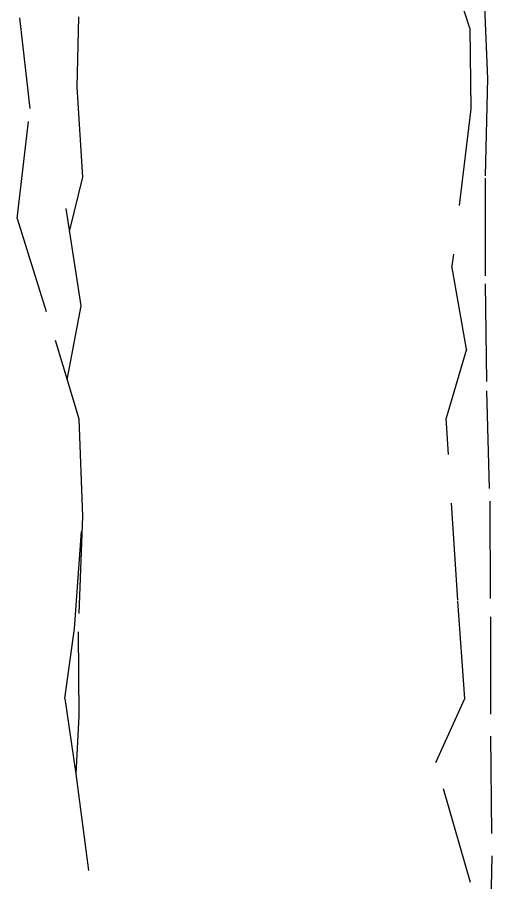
# Model space of a CAD drawing. Header units: millimetres. Extents: x 0 to 460473, y -68369 to 85219.
# Drawn here: x 228585 to 228615.4, y -29950 to -29894.6 of the extents above; entities that cross this region are included whole.
import ezdxf

# ---------------------------------------------------------------- set-up
doc = ezdxf.new("R2010")
doc.units = ezdxf.units.MM
doc.header["$LTSCALE"] = 50
doc.linetypes.add('HIDDEN2', pattern=[0.1875, 0.125, -0.0625])
doc.layers.add('hid', color=8, linetype='HIDDEN2')

msp = doc.modelspace()

# ---------------------------------------------------------------- linework, layer by layer
at = {"layer": 'hid'}
for p, q in [((228613.99015137, -29895.24995163), (228612.75467257, -29891.40778272)), ((228614.9350077, -29893.90773296), (228615.12197927, -29898.48335059)), ((228585.12187433, -29894.59468494), (228585.79710499, -29900.41465308)), ((228588.90996499, -29894.53093939), (228588.80898035, -29899.03774934)), ((228613.99015137, -29895.24995163), (228614.06080729, -29900.42927706)), ((228615.12197927, -29898.48335059), (228614.96433657, -29904.87646617)), ((228588.80898035, -29899.03774934), (228589.16092683, -29904.80278382)), ((228584.98656158, -29907.46003557), (228585.79710499, -29900.41465308)), ((228614.06080729, -29900.42927706), (228612.84365904, -29910.48401167)), ((228589.16092683, -29904.80278382), (228588.32945466, -29908.20172413)), ((228614.96433657, -29904.87646617), (228614.96866925, -29911.64924271)), ((228588.32945466, -29908.20172413), (228588.11541914, -29906.82408002)), ((228584.98656158, -29907.46003557), (228587.41819183, -29915.26698981)), ((228589.08260541, -29913.04939484), (228588.32945466, -29908.20172413)), ((228613.77551734, -29915.83919981), (228612.84365904, -29910.48401167)), ((228614.96866925, -29911.64924271), (228615.05698915, -29918.51351286)), ((228588.17323717, -29917.79379673), (228589.08260541, -29913.04939484)), ((228587.41819183, -29915.26698981), (228588.17323717, -29917.79379673)), ((228613.77551734, -29915.83919981), (228612.47771468, -29920.2682027)), ((228588.17323717, -29917.79379673), (228588.91996347, -29920.29276348)), ((228615.05698915, -29918.51351286), (228615.26329111, -29925.5708945)), ((228588.91996347, -29920.29276348), (228589.17192516, -29926.54170164)), ((228613.22160157, -29931.93494962), (228612.47771468, -29920.2682027)), ((228615.26329111, -29925.5708945), (228615.31028397, -29932.98937591)), ((228588.66133613, -29933.75076018), (228589.17192516, -29926.54170164)), ((228589.17192516, -29926.54170164), (228588.88563536, -29933.95980807)), ((228613.67319956, -29938.22138516), (228613.22160157, -29931.93494962)), ((228615.31028397, -29932.98937591), (228615.31528321, -29940.64034105)), ((228588.03543131, -29938.22400997), (228588.66133613, -29933.75076018)), ((228588.88563536, -29933.95980807), (228588.93229493, -29939.37049233)), ((228588.03543131, -29938.22400997), (228588.72765938, -29943.05910947)), ((228611.81014952, -29942.3333477), (228613.67319956, -29938.22138516)), ((228588.93229493, -29939.37049233), (228588.72765938, -29943.05910947)), ((228615.31528321, -29940.64034105), (228615.39093837, -29948.30930495)), ((228614.03681094, -29950.03155955), (228611.81014952, -29942.3333477)), ((228588.72765938, -29943.05910947), (228589.64685294, -29950.03905903)), ((228615.39093837, -29948.30930495), (228615.2712899, -29955.9887681))]:
    msp.add_line(p, q, dxfattribs=at)

doc.saveas('drawing.dxf')
